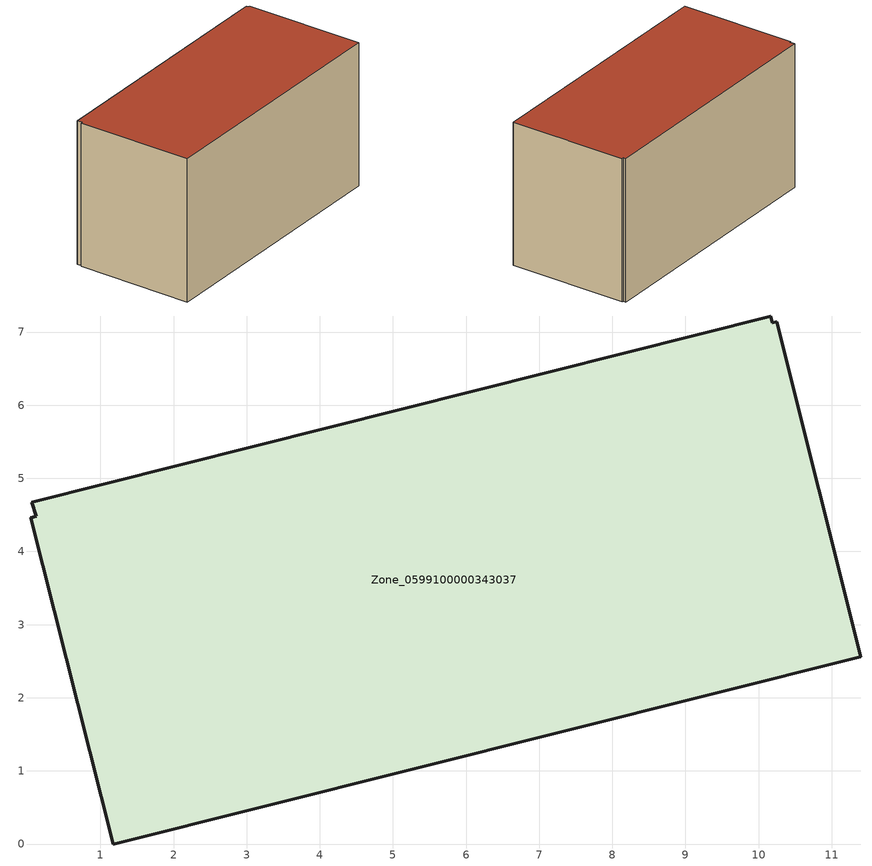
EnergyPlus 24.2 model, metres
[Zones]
Zone_0599100000343037
 floor ground (C_G): 10.16,7.22 10.19,7.13 10.24,7.14 11.39,2.56 1.17,0 0.05,4.46 0.12,4.48 0.06,4.67 z0
 wall outside (C_F): 10.16,7.22 0.06,4.67 0.12,4.48 0.05,4.46 1.17,0 11.39,2.56 10.24,7.14 10.19,7.13 10.16,7.22 z0:5.77
 roof outside (C_R): 10.19,7.13 10.16,7.22 0.06,4.67 0.12,4.48 0.05,4.46 1.17,0 11.39,2.56 10.24,7.14 z5.77
[BUILDING]
Pand.0599100000343037: North Axis=0; Terrain=City; Loads Convergence Tolerance Value=0.04; Temperature Convergence Tolerance Value=0.4; Solar Distribution=FullExterior; Maximum Number of Warmup Days=25; Minimum Number of Warmup Days=1
[Site:Location]
Rotterdam.The.Hague.AP_ZH_NLD Design_Conditions: Latitude=51.96; Longitude=4.45; Time Zone=1; Elevation=-4.5
[SITE:GROUNDTEMPERATURE:BUILDINGSURFACE]
18, 18, 18, 18, 18, 18, 18, 18, 18, 18, 18, 18
[MATERIAL] Thermal Absorptance=0.9; Solar Absorptance=0.7; Visible Absorptance=0.7
Name | Roughness | Thickness | Conductivity | Density | Specific Heat
G.TI.1992-2005 | MediumSmooth | 0.15 | 0.06 | 540 | 1210
F.TI.1992-2005 | Rough | 0.3 | 0.12 | 1920 | 840
R.TI.1992-2005 | MediumRough | 0.2 | 0.08 | 1500 | 1000
[CONSTRUCTION]
C_G: G.TI.1992-2005
C_F: F.TI.1992-2005
C_R: R.TI.1992-2005
[ZONE]
Zone_0599100000343037: Type=1; Multiplier=1; Ceiling Height=Autocalculate; Volume=Autocalculate; Floor Area=autocalculate; Part of Total Floor Area=Yes
[ZONEINFILTRATION:DESIGNFLOWRATE]
Infil_Zone_0599100000343037: Zone or ZoneList or Space or SpaceList=Zone_0599100000343037; Schedule=AlwaysOn; Design Flow Rate Calculation Method=Flow/Area; Flow Rate per Floor Area=0.0015; Constant Term Coefficient=1; Temperature Term Coefficient=0; Velocity Term Coefficient=0; Velocity Squared Term Coefficient=0
[HVACTEMPLATE:ZONE:IDEALLOADSAIRSYSTEM]
Zone_0599100000343037: Maximum Heating Supply Air Temperature=50; Minimum Cooling Supply Air Temperature=13; Maximum Heating Supply Air Humidity Ratio=0.0156; Minimum Cooling Supply Air Humidity Ratio=0.0077; Heating Limit=NoLimit; Cooling Limit=NoLimit; Dehumidification Control Type=ConstantSensibleHeatRatio; Cooling Sensible Heat Ratio=0.7; Dehumidification Setpoint=60; Humidification Control Type=None; Humidification Setpoint=30; Outdoor Air Method=None; Outdoor Air Flow Rate per Person=0.00944; Outdoor Air Flow Rate per Zone Floor Area=0; Outdoor Air Flow Rate per Zone=0; Demand Controlled Ventilation Type=None; Outdoor Air Economizer Type=NoEconomizer; Heat Recovery Type=None; Sensible Heat Recovery Effectiveness=0.7; Latent Heat Recovery Effectiveness=0.65
[ZONECONTROL:THERMOSTAT]
ThermostatControl_Zone_0599100000343037: Zone or ZoneList=Zone_0599100000343037; Control Type Schedule=DualSetpointControlType; Control 1=Thermostat_Zone_0599100000343037; Temperature Difference Between Cutout And Setpoint=0
[THERMOSTATSETPOINT:DUALSETPOINT]
Thermostat_Zone_0599100000343037: Heating Setpoint Temperature Schedule=HeatingSetpoint_Zone_0599100000343037; Cooling Setpoint Temperature Schedule=CoolingSetpoint_Zone_0599100000343037
[SCHEDULE:COMPACT]
HeatingSetpoint_Zone_0599100000343037: Through: 12/31, For: AllDays, Until: 24:00, 21
CoolingSetpoint_Zone_0599100000343037: Through: 12/31, For: AllDays, Until: 24:00, 24
DualSetpointControlType: Through: 12/31, For: AllDays, Until: 24:00, 4
AlwaysOn: Through: 12/31, For: AllDays, Until: 24:00, 1
